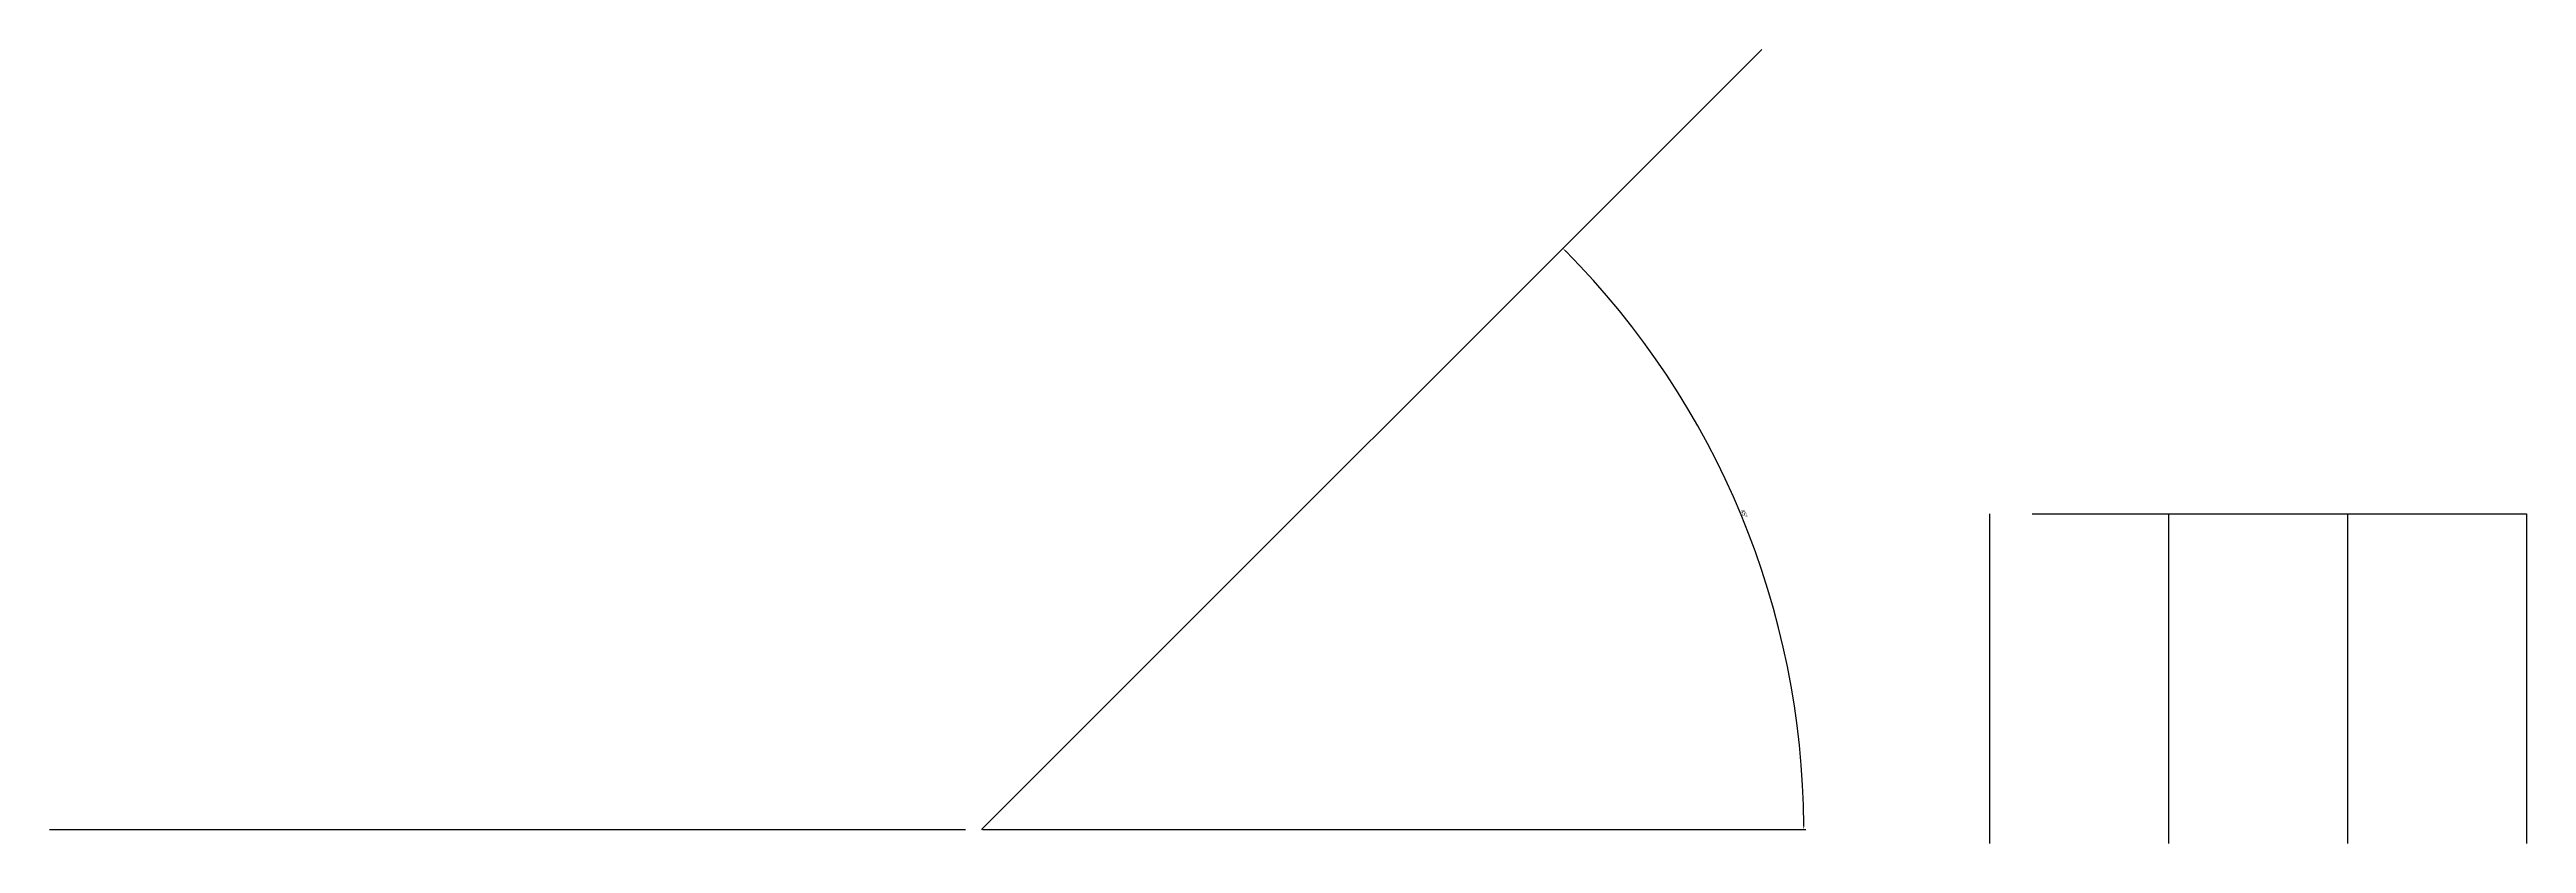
# Model space of a CAD drawing. Header units: millimetres. Extents: x 1726 to 6338, y 1871 to 2353.
# Drawn here: x 1726 to 3229, y 1871 to 2353 of the extents above.
import ezdxf

# ---------------------------------------------------------------- set-up
doc = ezdxf.new("R2010")
doc.units = ezdxf.units.MM
doc.styles.get("Standard").update_dxf_attribs({"font": 'arial.ttf'})
doc.dimstyles.new('ISO-25', dxfattribs={"dimtxt": 2.5, "dimasz": 2.5, "dimexe": 1.25, "dimexo": 0.625, "dimtad": 1, "dimtxsty": 'Standard', "dimcen": 2.5, "dimadec": 0, "dimazin": 0, "dimtfac": 1, "dimtmove": 0, "dimatfit": 3, "dimfxl": 1, "dimarcsym": 0})

# ---------------------------------------------------------------- blocks, each defined once
blk = doc.blocks.new('*D2')
at = {"color": 0, "lineweight": -2, "transparency": 16777216}
blk.add_line((2291.9, 1879.2), (2791.5, 1879.2), dxfattribs=at)
blk.add_arc((2291.3, 1879.2), 499, 0.2871, 44.7129, dxfattribs=at)
at = {"color": 0, "transparency": 16777216}
for points in [[(2645.6, 2229.9), (2646.2, 2230.5), (2644.1, 2232)], [(2790.7, 1881.7), (2789.9, 1881.7), (2790.3, 1879.2)]]:
    blk.add_solid(points, dxfattribs=at)
at = {"layer": 'Defpoints', "color": 0, "transparency": 16777216}
for p in [(2764.8, 2352.7), (2773.3, 2008.3), (1725.7, 1879.2), (2281.6, 1879.2), (2291.3, 1879.2)]:
    blk.add_point(p, dxfattribs=at)
at = {"color": 0, "transparency": 16777216, "insert": (2754.1, 2070.9), "char_height": 2.5, "attachment_point": 5, "rotation": 292.5}
blk.add_mtext('45°', dxfattribs=at)

msp = doc.modelspace()

# ---------------------------------------------------------------- linework, layer by layer
for p, q in [((2291.317, 1879.183), (2764.813, 2352.678)), ((2903.002, 2070.775), (2903.002, 1870.775)), ((2928.909, 2070.775), (2978.909, 2070.775)), ((2978.909, 2070.775), (3228.909, 2070.775)), ((3011.638, 2070.775), (3011.638, 1870.775)), ((3120.274, 2070.775), (3120.274, 1870.775)), ((3228.909, 2070.775), (3228.909, 1870.775)), ((1725.713, 1879.183), (2281.566, 1879.183))]:
    msp.add_line(p, q)

# ---------------------------------------------------------------- dimensions: what is measured, and where the dimension line sits
dim = msp.add_angular_dim_2l(base=(2773.29, 2008.327), line1=((1725.713, 1879.183), (2281.566, 1879.183)), line2=((2291.317, 1879.183), (2764.813, 2352.678)), dimstyle='ISO-25')
dim.commit()
dim.dimension.update_dxf_attribs({"geometry": '*D2', "text_midpoint": (2754.062, 2070.858)})

doc.saveas('drawing.dxf')
